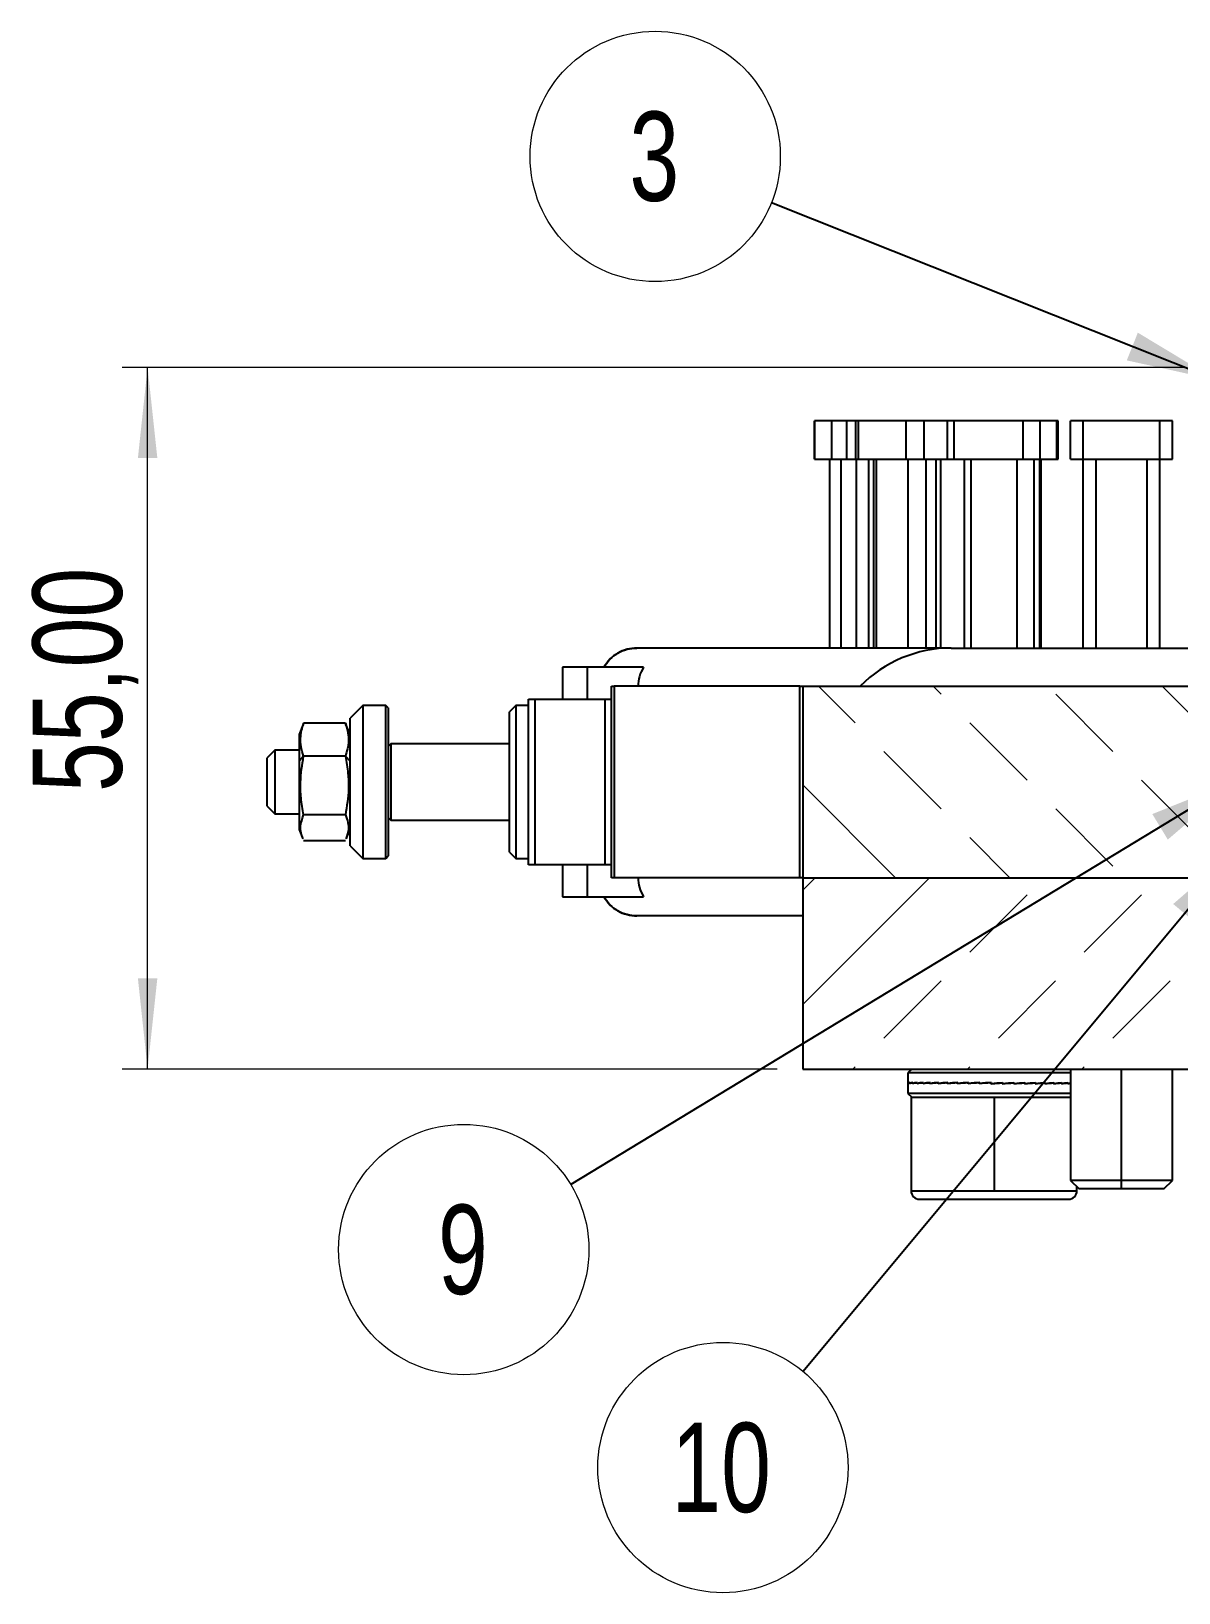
# Model space of a CAD drawing. Header units: millimetres. Extents: x 15 to 1184, y 5 to 836.
# Drawn here: x 576.1 to 621.1, y 673.1 to 734.3 of the extents above; entities that cross this region are included whole.
import ezdxf

# ---------------------------------------------------------------- set-up
doc = ezdxf.new("R2010")
doc.units = ezdxf.units.MM
doc.styles.add('SLDTEXTSTYLE1', font='TXT', dxfattribs={"width": 0.75})
doc.dimstyles.new('SLDDIMSTYLE0', dxfattribs={"dimtxt": 3.5, "dimasz": 3.556, "dimexe": 0, "dimexo": 0.0625, "dimgap": 0.875, "dimtad": 1, "dimlfac": 2, "dimrnd": 1e-09, "dimzin": 12, "dimdsep": 46, "dimtxsty": 'SLDTEXTSTYLE1', "dimsah": 1, "dimcen": 0.09, "dimadec": 0, "dimazin": 3, "dimtfac": 1, "dimtdec": 3, "dimtofl": 0, "dimtmove": 0, "dimatfit": 3, "dimfxl": 1, "dimfrac": 2, "dimtolj": 1, "dimtzin": 12, "dimarcsym": 0})
doc.dimstyles.new('SLDDIMSTYLE1', dxfattribs={"dimtxt": 0.18, "dimasz": 3.556, "dimexe": 0, "dimexo": 0.0625, "dimgap": 0, "dimtad": 0, "dimtih": 1, "dimtoh": 1, "dimdec": 0, "dimrnd": 1e-09, "dimzin": 0, "dimdsep": 46, "dimtxsty": 'Standard', "dimsah": 1, "dimcen": 0.09, "dimadec": 0, "dimazin": 0, "dimtfac": 3.556, "dimtdec": 0, "dimtofl": 0, "dimtmove": 0, "dimatfit": 3, "dimfxl": 1, "dimfrac": 2, "dimtolj": 1, "dimtzin": 0, "dimarcsym": 0})

# ---------------------------------------------------------------- blocks, each defined once
blk = doc.blocks.new('_D_2')
at = {"color": 7, "linetype": 'Continuous', "lineweight": 0}
for p, q in [((621.362, 721.14), (579.676, 721.14)), ((580.676, 693.64), (580.676, 721.14)), ((605.362, 693.64), (579.676, 693.64))]:
    blk.add_line(p, q, dxfattribs=at)
at = {"color": 7, "linetype": 'Continuous', "lineweight": 18}
for points in [[(580.676, 721.14), (580.295, 717.584), (581.057, 717.584)], [(580.676, 693.64), (581.057, 697.196), (580.295, 697.196)]]:
    blk.add_solid(points, dxfattribs=at)
at = {"color": 7, "linetype": 'Continuous', "lineweight": 18, "insert": (576.164, 704.501), "char_height": 3.5, "attachment_point": 1, "rotation": 90, "style": 'SLDTEXTSTYLE1'}
blk.add_mtext('55,00', dxfattribs=at)
blk = doc.blocks.new('SW_NOTE_0_28')
at = {"color": 0, "linetype": 'Continuous', "lineweight": 0}
blk.add_circle((-4.194, -2.545), 4.906, dxfattribs=at)
at = {"color": 0, "linetype": 'Continuous', "lineweight": 0, "insert": (-4.229, -0.788), "char_height": 3.5, "attachment_point": 2, "style": 'SLDTEXTSTYLE1'}
blk.add_mtext('9', dxfattribs=at)
blk = doc.blocks.new('SW_NOTE_0_29')
at = {"color": 0, "linetype": 'Continuous', "lineweight": 0}
blk.add_circle((-3.141, -3.768), 4.906, dxfattribs=at)
at = {"color": 0, "linetype": 'Continuous', "lineweight": 0, "insert": (-3.212, -2.011), "char_height": 3.5, "attachment_point": 2, "style": 'SLDTEXTSTYLE1'}
blk.add_mtext('10', dxfattribs=at)
blk = doc.blocks.new('SW_NOTE_0_30')
at = {"color": 0, "linetype": 'Continuous', "lineweight": 0}
blk.add_circle((-4.558, 1.815), 4.906, dxfattribs=at)
at = {"color": 0, "linetype": 'Continuous', "lineweight": 0, "insert": (-4.593, 3.572), "char_height": 3.5, "attachment_point": 2, "style": 'SLDTEXTSTYLE1'}
blk.add_mtext('3', dxfattribs=at)

msp = doc.modelspace()

# ---------------------------------------------------------------- hatches: boundary and pattern name
at = {"linetype": 'Continuous', "lineweight": 18}
h = msp.add_hatch(dxfattribs=at)
h.set_pattern_fill('DIN 201 Leichtmetall und Aluminiumlegierung', angle=90, style=0, pattern_type=2)
h.set_pattern_definition([(135, (0, 0), (-8.98026, -8.98026), []), (135, (-2e-14, 4.49), (-8.98026, -8.98026), [3.175, -1.5875]), (135, (-3e-14, 8.98), (-8.98026, -8.98026), [3.175, -1.5875]), (135, (-5e-14, 13.47), (-8.98026, -8.98026), [3.175, -1.5875])])
h.paths.add_polyline_path([(606.3618, 708.6402), (606.3618, 701.1402), (622.8619, 701.1402), (622.8619, 705.3902), (624.462, 705.3902), (624.462, 708.6402)], flags=0)
h = msp.add_hatch(dxfattribs=at)
h.set_pattern_fill('DIN 201 Leichtmetall und Aluminiumlegierung', style=0, pattern_type=2)
h.set_pattern_definition([(45, (0, 0), (-8.98026, 8.98026), []), (45, (4.49, 0), (-8.98026, 8.98026), [3.175, -1.5875]), (45, (8.98, 0), (-8.98026, 8.98026), [3.175, -1.5875]), (45, (13.47, 0), (-8.98026, 8.98026), [3.175, -1.5875])])
edge = h.paths.add_edge_path(flags=0)
edge.add_line((643.6693, 693.6402), (671.3618, 693.6402))
edge.add_line((671.3618, 693.6402), (671.3618, 701.1402))
edge.add_line((671.3618, 701.1402), (606.3618, 701.1402))
edge.add_line((606.3618, 701.1402), (606.3618, 693.6402))
edge.add_line((606.3618, 693.6402), (634.0542, 693.6402))
edge.add_line((634.0542, 693.6402), (634.0542, 691.6402))
edge.add_spline(control_points=[(634.0542, 691.6402), (634.549, 691.4497), (635.0529, 691.2808), (635.564, 691.1402)], knot_values=[0.0000019, 0.0000019, 0.0000019, 0.0000019, 0.0031566, 0.0031566, 0.0031566, 0.0031566], weights=[1, 1, 1, 1], degree=3, periodic=0)
edge.add_line((635.564, 691.1402), (642.1595, 691.1402))
edge.add_spline(control_points=[(642.1595, 691.1402), (642.6707, 691.2808), (643.1746, 691.4497), (643.6693, 691.6402)], knot_values=[0.0164348, 0.0164348, 0.0164348, 0.0164348, 0.019585, 0.019585, 0.019585, 0.019585], weights=[1, 1, 1, 1], degree=3, periodic=0)
edge.add_line((643.6693, 691.6402), (643.6693, 693.6402))

# ---------------------------------------------------------------- linework, layer by layer
at = {"color": 7, "linetype": 'Continuous', "lineweight": 25}
for p, q in [((606.8163, 719.0402), (606.8163, 717.5402)), ((606.8289, 719.0402), (606.8163, 719.0402)), ((606.8289, 717.5402), (606.8289, 719.0402)), ((607.4964, 719.0402), (606.8289, 719.0402)), ((607.4964, 717.5402), (607.4964, 719.0402)), ((608.0951, 719.0402), (607.4964, 719.0402)), ((608.0951, 717.5402), (608.0951, 719.0402)), ((608.4355, 719.0402), (608.0951, 719.0402)), ((608.4355, 719.0402), (608.4355, 717.5402)), ((608.5446, 719.0402), (608.4355, 719.0402)), ((608.5446, 717.5402), (608.5446, 719.0402)), ((610.415, 719.0402), (608.5446, 719.0402)), ((610.415, 717.5402), (610.415, 719.0402)), ((611.1177, 719.0402), (610.415, 719.0402)), ((611.1177, 717.5402), (611.1177, 719.0402)), ((612.0207, 719.0402), (611.1177, 719.0402)), ((612.0207, 719.0402), (612.0207, 717.5402)), ((612.3037, 719.0402), (612.0207, 719.0402)), ((612.3037, 717.5402), (612.3037, 719.0402)), ((615.0066, 719.0402), (612.3037, 719.0402)), ((615.0066, 717.5402), (615.0066, 719.0402)), ((615.674, 719.0402), (615.0066, 719.0402)), ((615.674, 717.5402), (615.674, 719.0402)), ((616.3249, 719.0402), (615.674, 719.0402)), ((616.3249, 717.5402), (616.3249, 719.0402)), ((616.3744, 719.0402), (616.3249, 719.0402)), ((616.3744, 717.5402), (616.3744, 719.0402)), ((616.8618, 717.5402), (616.8618, 719.0402)), ((617.3618, 719.0402), (616.8618, 719.0402)), ((617.3618, 717.5402), (617.3618, 719.0402)), ((620.3618, 719.0402), (617.3618, 719.0402)), ((620.3618, 717.5402), (620.3618, 719.0402)), ((620.8618, 719.0402), (620.3618, 719.0402)), ((620.8618, 717.5402), (620.8618, 719.0402)), ((606.8163, 717.5402), (606.8289, 717.5402)), ((606.8289, 717.5402), (607.4964, 717.5402)), ((607.415, 717.5402), (607.415, 710.1402)), ((607.4276, 710.1402), (607.4276, 717.5402)), ((607.4964, 717.5402), (608.0951, 717.5402)), ((607.8726, 710.1402), (607.8726, 717.5402)), ((608.0951, 717.5402), (608.4355, 717.5402)), ((608.4355, 717.5402), (608.5446, 717.5402)), ((608.4713, 710.1402), (608.4713, 717.5402)), ((608.5446, 717.5402), (610.415, 717.5402)), ((609.1381, 717.5402), (609.1381, 710.1402)), ((609.2472, 710.1402), (609.2472, 717.5402)), ((610.415, 717.5402), (611.1177, 717.5402)), ((610.4942, 710.1402), (610.4942, 717.5402)), ((611.1177, 717.5402), (612.0207, 717.5402)), ((611.1969, 710.1402), (611.1969, 717.5402)), ((611.776, 710.1402), (611.776, 717.5402)), ((612.0207, 717.5402), (612.3037, 717.5402)), ((612.3037, 717.5402), (615.0066, 717.5402)), ((612.6881, 717.5402), (612.6881, 710.1402)), ((612.9711, 710.1402), (612.9711, 717.5402)), ((614.7731, 710.1402), (614.7731, 717.5402)), ((615.0066, 717.5402), (615.674, 717.5402)), ((615.4405, 710.1402), (615.4405, 717.5402)), ((615.674, 717.5402), (616.3249, 717.5402)), ((615.707, 710.1402), (615.707, 717.5402)), ((616.3249, 717.5402), (616.3744, 717.5402)), ((616.8618, 717.5402), (617.3618, 717.5402)), ((617.3618, 717.5402), (620.3618, 717.5402)), ((617.3618, 710.1402), (617.3618, 717.5402)), ((617.8618, 710.1402), (617.8618, 717.5402)), ((619.8618, 710.1402), (619.8618, 717.5402)), ((620.3618, 717.5402), (620.8618, 717.5402)), ((620.3618, 710.1402), (620.3618, 717.5402)), ((612.1868, 710.1402), (599.8618, 710.1402)), ((612.1868, 710.1402), (622.3618, 710.1402)), ((596.9432, 709.3902), (596.9432, 708.1402)), ((597.927, 709.3902), (596.9432, 709.3902)), ((600.121, 709.3902), (597.927, 709.3902)), ((595.6118, 701.6402), (595.6118, 708.1402)), ((595.6118, 708.1402), (595.8618, 708.1402)), ((595.8618, 708.1402), (595.8618, 701.6402)), ((595.8618, 708.1402), (598.6118, 708.1402)), ((598.6118, 701.6402), (598.6118, 708.1402)), ((598.6118, 708.1402), (598.8618, 708.1402)), ((598.8618, 701.1402), (598.8618, 708.6402)), ((598.8618, 708.6402), (598.9728, 708.6402)), ((598.9728, 708.6402), (598.9728, 701.1402)), ((606.2508, 708.6402), (598.9728, 708.6402)), ((606.2508, 701.1402), (606.2508, 708.6402)), ((606.2508, 708.6402), (606.3618, 708.6402)), ((606.3618, 708.6402), (624.462, 708.6402)), ((606.3618, 708.6402), (606.3618, 701.1402)), ((589.1118, 707.8902), (588.6118, 707.3902)), ((590.0118, 707.8902), (589.1118, 707.8902)), ((589.1118, 707.8902), (589.1118, 706.0357)), ((590.1118, 707.7902), (590.0118, 707.8902)), ((590.0118, 706.0357), (590.0118, 707.8902)), ((590.1118, 707.7902), (590.1118, 705.9975)), ((595.1118, 707.8902), (594.8618, 707.6402)), ((594.8618, 702.1402), (594.8618, 707.6402)), ((595.6118, 707.8902), (595.1118, 707.8902)), ((595.1118, 707.8902), (595.1118, 701.8902)), ((586.7592, 707.1145), (586.6118, 706.7495)), ((586.7936, 707.1938), (586.763, 707.1053)), ((588.43, 707.1938), (586.7936, 707.1938)), ((588.4542, 707.1056), (588.43, 707.1938)), ((588.6118, 706.7495), (588.4643, 707.1145)), ((588.6118, 705.8448), (588.6118, 707.3902)), ((586.6118, 706.7495), (586.6118, 705.704)), ((590.2118, 706.3902), (590.1118, 706.2902)), ((594.8618, 706.3902), (590.2118, 706.3902)), ((590.2118, 706.3902), (590.2118, 703.3902)), ((585.6618, 706.1402), (585.3618, 705.8402)), ((585.3618, 703.9402), (585.3618, 705.8402)), ((586.6118, 706.1402), (585.6618, 706.1402)), ((585.6618, 706.1402), (585.6618, 703.6402)), ((586.7936, 705.901), (586.6118, 705.704)), ((586.6118, 705.704), (586.6118, 703.0308)), ((588.43, 705.901), (586.7936, 705.901)), ((588.6118, 705.704), (588.43, 705.901)), ((588.6118, 702.3902), (588.6118, 705.8448)), ((589.1118, 706.0357), (589.1118, 701.8902)), ((590.0118, 701.8902), (590.0118, 706.0357)), ((590.1118, 705.9975), (590.1118, 701.9902)), ((585.3618, 703.9402), (585.6618, 703.6402)), ((585.6618, 703.6402), (586.6118, 703.6402)), ((588.43, 703.5973), (586.7936, 703.5973)), ((590.1118, 703.4902), (590.2118, 703.3902)), ((590.2118, 703.3902), (594.8618, 703.3902)), ((586.6118, 703.0308), (586.7592, 702.6658)), ((588.43, 702.5865), (586.7936, 702.5865)), ((588.4643, 702.6658), (588.6118, 703.0308)), ((588.6118, 702.3902), (589.1118, 701.8902)), ((590.0118, 701.8902), (590.1118, 701.9902)), ((594.8618, 702.1402), (595.1118, 701.8902)), ((589.1118, 701.8902), (590.0118, 701.8902)), ((595.1118, 701.8902), (595.6118, 701.8902)), ((595.8618, 701.6402), (595.6118, 701.6402)), ((598.6118, 701.6402), (595.8618, 701.6402)), ((596.9432, 701.6402), (596.9432, 700.3902)), ((598.8618, 701.6402), (598.6118, 701.6402)), ((598.9728, 701.1402), (598.8618, 701.1402)), ((606.2508, 701.1402), (598.9728, 701.1402)), ((606.3618, 701.1402), (606.2508, 701.1402)), ((606.3618, 701.1402), (622.8619, 701.1402)), ((606.3618, 701.1402), (606.3618, 693.6402)), ((606.3618, 701.1402), (671.3618, 701.1402)), ((596.9432, 700.3902), (597.927, 700.3902)), ((597.927, 700.3902), (600.121, 700.3902)), ((606.3618, 699.6402), (599.8618, 699.6402)), ((606.3618, 693.6402), (634.0542, 693.6402)), ((610.6341, 693.6402), (610.4868, 693.4928)), ((610.4868, 693.4928), (610.4868, 693.0959)), ((616.8618, 693.4928), (610.4868, 693.4928)), ((616.8618, 693.6402), (616.8618, 689.2784)), ((620.8618, 689.2784), (620.8618, 693.6402)), ((610.4868, 693.0844), (610.4868, 692.6875)), ((610.4935, 693.0902), (610.4935, 693.103)), ((610.4943, 693.103), (610.4935, 693.103)), ((610.4935, 693.0636), (610.4935, 693.0902)), ((610.4943, 693.0902), (610.4935, 693.0902)), ((610.4943, 693.1156), (610.4943, 693.0762)), ((610.5057, 693.0762), (610.4943, 693.0762)), ((610.5519, 693.0902), (610.5519, 693.103)), ((610.5544, 693.103), (610.5519, 693.103)), ((610.5519, 693.0636), (610.5519, 693.0902)), ((610.5544, 693.0902), (610.5519, 693.0902)), ((610.5544, 693.1156), (610.5544, 693.0762)), ((610.5835, 693.0763), (610.5544, 693.0762)), ((610.6693, 693.0902), (610.6693, 693.103)), ((610.6735, 693.103), (610.6693, 693.103)), ((610.6693, 693.0636), (610.6693, 693.0902)), ((610.6735, 693.0902), (610.6693, 693.0902)), ((610.6735, 693.1156), (610.6735, 693.0762)), ((610.7202, 693.0765), (610.6735, 693.0762)), ((610.8438, 693.0902), (610.8438, 693.103)), ((610.8495, 693.103), (610.8438, 693.103)), ((610.8438, 693.0636), (610.8438, 693.0902)), ((610.8495, 693.0902), (610.8438, 693.0902)), ((610.8495, 693.1156), (610.8495, 693.0762)), ((610.9134, 693.0766), (610.8495, 693.0762)), ((611.072, 693.0902), (611.072, 693.103)), ((611.0793, 693.103), (611.072, 693.103)), ((611.072, 693.0636), (611.072, 693.0902)), ((611.0793, 693.0902), (611.072, 693.0902)), ((611.0793, 693.1156), (611.0793, 693.0762)), ((611.1596, 693.0767), (611.0793, 693.0762)), ((611.3501, 693.0902), (611.3501, 693.103)), ((611.3587, 693.103), (611.3501, 693.103)), ((611.3501, 693.0636), (611.3501, 693.0902)), ((611.3587, 693.0902), (611.3501, 693.0902)), ((611.3587, 693.1156), (611.3587, 693.0762)), ((611.4547, 693.0769), (611.3587, 693.0762)), ((611.673, 693.0902), (611.673, 693.103)), ((611.6828, 693.1029), (611.673, 693.103)), ((611.673, 693.0636), (611.673, 693.0902)), ((611.6828, 693.0902), (611.673, 693.0902)), ((611.6828, 693.1156), (611.6828, 693.0762)), ((611.7938, 693.0772), (611.6828, 693.0762)), ((612.0349, 693.0902), (612.0349, 693.103)), ((612.0457, 693.1029), (612.0349, 693.103)), ((612.035, 693.0636), (612.035, 693.0902)), ((612.0457, 693.0902), (612.035, 693.0902)), ((612.0457, 693.1156), (612.0457, 693.0762)), ((612.1713, 693.0775), (612.0457, 693.0762)), ((612.4295, 693.0902), (612.4295, 693.103)), ((612.4411, 693.1029), (612.4295, 693.103)), ((612.4295, 693.0636), (612.4295, 693.0902)), ((612.4411, 693.0902), (612.4295, 693.0902)), ((612.4411, 693.103), (612.4403, 693.1029)), ((612.4411, 693.1156), (612.4411, 693.0762)), ((612.5525, 693.0777), (612.4411, 693.0762)), ((612.5418, 693.0776), (612.5418, 693.0743)), ((612.8618, 693.1067), (612.5525, 693.0777)), ((612.8496, 693.0902), (612.8496, 693.103)), ((612.8618, 693.1028), (612.8496, 693.103)), ((612.8496, 693.0636), (612.8496, 693.0902)), ((612.8618, 693.0902), (612.8496, 693.0902)), ((612.8618, 693.1156), (612.8618, 693.0762)), ((612.9402, 693.0777), (612.8618, 693.0762)), ((612.9291, 693.0775), (612.9291, 693.0708)), ((613.3004, 693.1101), (612.9402, 693.0777)), ((613.2878, 693.0902), (613.2878, 693.103)), ((613.3004, 693.1026), (613.2878, 693.103)), ((613.2878, 693.0636), (613.2878, 693.0902)), ((613.3004, 693.0902), (613.2878, 693.0902)), ((613.3004, 693.1156), (613.3004, 693.0762)), ((613.3444, 693.0777), (613.3004, 693.0762)), ((613.333, 693.0773), (613.333, 693.0676)), ((613.749, 693.1133), (613.3444, 693.0777)), ((613.7362, 693.0902), (613.7362, 693.103)), ((613.7465, 693.1016), (613.7362, 693.103)), ((613.7362, 693.0636), (613.7362, 693.0902)), ((613.7464, 693.0902), (613.7362, 693.0902)), ((613.7464, 693.0652), (613.7362, 693.0636)), ((613.7464, 693.0652), (614.1617, 693.1016)), ((613.7464, 693.0902), (613.7464, 693.0652)), ((613.749, 693.0902), (613.7464, 693.0902)), ((613.7465, 693.1016), (613.7465, 693.0902)), ((613.749, 693.1156), (613.749, 693.0762)), ((614.1617, 693.1016), (614.1868, 693.103)), ((614.1731, 693.1022), (614.1731, 693.1133)), ((614.1868, 693.0902), (614.1868, 693.103)), ((614.1868, 693.0675), (614.5716, 693.1016)), ((614.1868, 693.0636), (614.1868, 693.0902)), ((614.1868, 693.0769), (614.1996, 693.0762)), ((614.1996, 693.1156), (614.1996, 693.0762)), ((614.5716, 693.1016), (614.6317, 693.103)), ((614.5828, 693.1019), (614.5828, 693.1101)), ((614.6317, 693.0902), (614.6317, 693.103)), ((614.6317, 693.0707), (614.9688, 693.1016)), ((614.6317, 693.0636), (614.6317, 693.0902)), ((614.6317, 693.0765), (614.6442, 693.0762)), ((614.6442, 693.1156), (614.6442, 693.0762)), ((614.9688, 693.1016), (615.0628, 693.103)), ((614.9797, 693.1018), (614.9797, 693.1068)), ((615.0628, 693.0902), (615.0628, 693.103)), ((615.0628, 693.0743), (615.3462, 693.1016)), ((615.0628, 693.0636), (615.0628, 693.0902)), ((615.0628, 693.0764), (615.0748, 693.0762)), ((615.0748, 693.1156), (615.0748, 693.0762)), ((615.3462, 693.1016), (615.4725, 693.103)), ((615.3566, 693.1017), (615.3566, 693.1031)), ((615.4725, 693.0902), (615.4725, 693.103)), ((615.4725, 693.0636), (615.4725, 693.0902)), ((615.4725, 693.0763), (615.4837, 693.0762)), ((615.4837, 693.1156), (615.4837, 693.0762)), ((615.7357, 693.1019), (615.8534, 693.103)), ((615.8534, 693.0902), (615.8534, 693.103)), ((615.8534, 693.0636), (615.8534, 693.0902)), ((615.8534, 693.0763), (615.8638, 693.0762)), ((615.8638, 693.1156), (615.8638, 693.0762)), ((616.0954, 693.1022), (616.1988, 693.103)), ((616.1988, 693.0902), (616.1988, 693.103)), ((616.1988, 693.0636), (616.1988, 693.0902)), ((616.1988, 693.0763), (616.208, 693.0762)), ((616.208, 693.1156), (616.208, 693.0762)), ((616.4142, 693.1024), (616.5025, 693.103)), ((616.5025, 693.0902), (616.5025, 693.103)), ((616.5025, 693.0636), (616.5025, 693.0902)), ((616.5025, 693.0762), (616.5105, 693.0762)), ((616.5105, 693.1156), (616.5105, 693.0762)), ((616.6867, 693.1026), (616.7591, 693.103)), ((616.7591, 693.0902), (616.7591, 693.103)), ((616.7591, 693.0636), (616.7591, 693.0902)), ((616.7591, 693.0762), (616.7656, 693.0762)), ((616.7656, 693.1156), (616.7656, 693.0762)), ((610.4868, 692.6875), (610.6341, 692.5402)), ((616.8618, 692.6875), (610.4868, 692.6875)), ((610.6118, 692.5402), (610.6118, 688.8652)), ((610.6118, 692.5402), (613.8618, 692.5402)), ((613.8618, 692.5402), (613.8618, 688.8652)), ((613.8618, 692.5402), (616.8618, 692.5402)), ((616.8618, 689.2784), (617.2001, 688.9402)), ((618.8618, 689.2784), (616.8618, 689.2784)), ((620.8618, 689.2784), (618.8618, 689.2784)), ((618.8618, 688.9402), (618.8618, 689.2784)), ((620.5235, 688.9402), (620.8618, 689.2784)), ((610.6118, 688.8652), (613.8618, 688.8652)), ((610.9368, 688.5402), (616.7868, 688.5402)), ((613.8618, 688.8652), (617.1118, 688.8652)), ((617.1118, 688.8652), (617.1118, 689.0284)), ((618.8618, 688.9402), (617.2001, 688.9402)), ((620.5235, 688.9402), (618.8618, 688.9402))]:
    msp.add_line(p, q, dxfattribs=at)
at = {"color": 8, "linetype": 'Continuous', "lineweight": 25}
for p, q in [((608.9588, 710.1402), (608.9588, 717.5402)), ((611.5878, 710.1402), (611.5878, 717.5402)), ((615.6574, 710.1402), (615.6574, 717.5402)), ((597.927, 708.1402), (597.927, 709.3902)), ((597.927, 700.3902), (597.927, 701.6402)), ((618.8618, 689.2784), (618.8618, 693.6402))]:
    msp.add_line(p, q, dxfattribs=at)
at = {"color": 7, "linetype": 'Continuous', "lineweight": 25}
for centre, radius, start, end in [((612.1868, 705.1402), 5, 90, 135.572996), ((610.9368, 688.8652), 0.325, 180, 270), ((616.7868, 688.8652), 0.325, 270, 0)]:
    msp.add_arc(centre, radius, start, end, dxfattribs=at)
for centre, major_axis, ratio, start_param, end_param in [((613.8618, 693.0959), (3.375, 0), 0.0874887, 3.0747503, 3.1415927), ((613.8618, 693.0844), (3.375, 0), 0.0874887, 3.0785527, 3.1415927), ((613.8618, 693.0844), (3.375, 0.0397), 0.0866962, 2.9438493, 3.0775314), ((613.8618, 693.0959), (3.375, 0.0397), 0.0866962, 2.9400468, 3.0737316), ((613.8618, 693.0844), (3.375, 0.0786), 0.0843347, 2.8092198, 2.9429019), ((613.8618, 693.0959), (3.375, 0.0786), 0.0843347, 2.8054174, 2.9391022), ((613.8618, 693.0844), (3.375, 0.116), 0.080452, 2.6747326, 2.8084147), ((613.8618, 693.0959), (3.375, 0.116), 0.080452, 2.6709302, 2.8046149), ((613.8618, 693.0844), (3.375, 0.1513), 0.0751252, 2.540445, 2.6741271), ((613.8618, 693.0959), (3.375, 0.1513), 0.0751252, 2.5366425, 2.6703273), ((613.8618, 693.0844), (3.375, 0.1839), 0.0684588, 2.4063993, 2.5400814), ((613.8618, 693.0959), (3.375, 0.1839), 0.0684588, 2.4025969, 2.5362817), ((613.8618, 693.0844), (3.375, 0.213), 0.060581, 2.27262, 2.4063021), ((613.8618, 693.0959), (3.375, 0.213), 0.060581, 2.2688176, 2.4025023), ((613.8618, 693.0844), (3.375, 0.2384), 0.0516396, 2.1391122, 2.2727943), ((613.8618, 693.0959), (3.375, 0.2384), 0.0516396, 2.1353097, 2.2689945), ((613.8618, 693.0844), (3.375, 0.2594), 0.041799, 2.0058618, 2.1395438), ((613.8618, 693.0959), (3.375, 0.2594), 0.041799, 2.0020593, 2.1357441), ((613.8618, 693.0844), (3.375, 0.2758), 0.0312357, 1.8728369, 2.006519), ((613.8618, 693.0959), (3.375, 0.2758), 0.0312357, 1.8690344, 2.0027192), ((613.8618, 693.0844), (3.375, 0.2873), 0.0201357, 1.7399904, 1.8736725), ((613.8618, 693.0959), (3.375, 0.2873), 0.0201357, 1.736188, 1.8698728), ((613.8618, 693.0844), (3.375, 0.2938), 0.0086914, 1.6072633, 1.7409454), ((613.8618, 693.0959), (3.375, 0.2938), 0.0086914, 1.6034609, 1.7371457), ((613.8618, 693.0844), (3.375, 0.2951), 0.0029012, 4.6749144, 4.8085964), ((613.8618, 693.0959), (3.375, 0.2951), 0.0029012, 4.6787141, 4.8123989), ((613.8618, 693.0844), (3.375, 0.2912), 0.0144444, 4.8076065, 4.9412885), ((613.8618, 693.0959), (3.375, 0.2912), 0.0144444, 4.8114062, 4.945091), ((613.8618, 693.0844), (3.375, 0.2822), 0.0257409, 4.9403853, 5.0740673), ((613.8618, 693.0959), (3.375, 0.2822), 0.0257409, 4.944185, 5.0778698), ((613.8618, 693.0844), (3.375, 0.2682), 0.0365962, 5.0733142, 5.2069963), ((613.8618, 693.0959), (3.375, 0.2682), 0.0365962, 5.077114, 5.2107988), ((613.8618, 693.0844), (3.375, 0.2494), 0.0468209, 5.2064469, 5.3401289), ((613.8618, 693.0959), (3.375, 0.2494), 0.0468209, 5.2102466, 5.3439314), ((613.8618, 693.0844), (3.375, 0.2262), 0.0562333, 5.3398231, 5.4735051), ((613.8618, 693.0959), (3.375, 0.2262), 0.0562333, 5.3436228, 5.4773076), ((613.8618, 693.0844), (3.375, 0.1989), 0.0646625, 5.4734661, 5.6071481), ((613.8618, 693.0959), (3.375, 0.1989), 0.0646625, 5.4772658, 5.6109506), ((613.8618, 693.0844), (3.375, 0.168), 0.071952, 5.6073804, 5.7410625), ((613.8618, 693.0959), (3.375, 0.168), 0.071952, 5.6111801, 5.7448649), ((613.8618, 693.0844), (3.375, 0.134), 0.0779632, 5.7415513, 5.8042079), ((613.8618, 693.0959), (3.375, 0.134), 0.0779632, 5.745351, 5.8041501)]:
    msp.add_ellipse(centre, major_axis=major_axis, ratio=ratio, start_param=start_param, end_param=end_param, dxfattribs=at)
for points in [[(599.8618, 710.1402), (599.7308, 710.1303), (599.4688, 710.1105), (599.1042, 709.9523), (598.7849, 709.7156), (598.6368, 709.4986), (598.5627, 709.3902)], [(598.5627, 709.3902), (598.6368, 709.4986), (598.7849, 709.7156), (599.1042, 709.9523), (599.4688, 710.1105), (599.7308, 710.1303), (599.8618, 710.1402)], [(598.5627, 700.3902), (598.6368, 700.2817), (598.7849, 700.0647), (599.1042, 699.828), (599.4688, 699.6699), (599.7308, 699.6501), (599.8618, 699.6402)], [(599.8618, 699.6402), (599.7308, 699.6501), (599.4688, 699.6699), (599.1042, 699.828), (598.7849, 700.0647), (598.6368, 700.2817), (598.5627, 700.3902)]]:
    msp.add_open_spline(points, degree=3, dxfattribs=at)
for points, knots in [([(600.121, 709.3902), (600.0585, 709.2726), (599.9338, 709.0377), (599.9133, 708.7726), (599.9031, 708.6402)], [0, 0, 0, 0, 0.50046548, 1, 1, 1, 1]), ([(586.7936, 705.901), (586.7541, 706.0268), (586.6795, 706.2643), (586.6499, 706.6999), (586.7381, 707.0029), (586.7936, 707.1938)], [0, 0, 0, 0, 0.2942759, 0.5555218, 1, 1, 1, 1]), ([(588.43, 707.1938), (588.4695, 707.068), (588.5441, 706.8305), (588.5737, 706.3949), (588.4855, 706.0918), (588.43, 705.901)], [0, 0, 0, 0, 0.29427594, 0.55552184, 1, 1, 1, 1]), ([(586.7936, 703.5973), (586.7541, 703.8215), (586.6795, 704.2447), (586.6499, 705.0208), (586.7381, 705.5609), (586.7936, 705.901)], [0, 0, 0, 0, 0.2942759, 0.5555218, 1, 1, 1, 1]), ([(588.43, 705.901), (588.4695, 705.6768), (588.5441, 705.2536), (588.5737, 704.4774), (588.4855, 703.9374), (588.43, 703.5973)], [0, 0, 0, 0, 0.2942759, 0.5555218, 1, 1, 1, 1]), ([(586.763, 702.675), (586.7359, 702.744), (586.6745, 702.9004), (586.6511, 703.2112), (586.7385, 703.4481), (586.7936, 703.5973)], [0, 0, 0, 0, 0.2261954, 0.5126434, 1, 1, 1, 1]), ([(588.43, 703.5973), (588.4693, 703.499), (588.5434, 703.3133), (588.5736, 703.0024), (588.4979, 702.7947), (588.4542, 702.6747)], [0, 0, 0, 0, 0.3224358, 0.6086809, 1, 1, 1, 1]), ([(599.9031, 701.1402), (599.9133, 701.0077), (599.9338, 700.7426), (600.0585, 700.5077), (600.121, 700.3902)], [0, 0, 0, 0, 0.49952, 1, 1, 1, 1])]:
    msp.add_open_spline(points, degree=3, knots=knots, dxfattribs=at)

# ---------------------------------------------------------------- block references
at = {"color": 7, "linetype": 'Continuous', "lineweight": 0}
for name, p in [('SW_NOTE_0_30', (605.1351, 727.5914)), ('SW_NOTE_0_28', (597.2657, 689.1113)), ('SW_NOTE_0_29', (606.3747, 681.7893))]:
    msp.add_blockref(name, p, dxfattribs=at)

# ---------------------------------------------------------------- dimensions: what is measured, and where the dimension line sits
at = {"color": 7, "linetype": 'Continuous', "lineweight": 18}
dim = msp.add_linear_dim(base=(580.676, 721.1402), p1=(606.3618, 693.6402), p2=(622.3618, 721.1402), angle=90, dimstyle='SLDDIMSTYLE0', dxfattribs=at)
dim.commit()
dim.dimension.update_dxf_attribs({"geometry": '_D_2', "text_midpoint": (580.676, 710.3196), "dimtype": 160})

# ---------------------------------------------------------------- leaders
at = {"color": 7, "linetype": 'Continuous', "lineweight": 0}
for points in [[(622.5869, 720.6402), (605.1351, 727.5914)], [(623.4119, 704.9778), (597.2657, 689.1113)], [(623.6119, 702.4655), (606.3747, 681.7893)]]:
    msp.add_leader(points, dimstyle='SLDDIMSTYLE1', dxfattribs=at)

doc.saveas('drawing.dxf')
